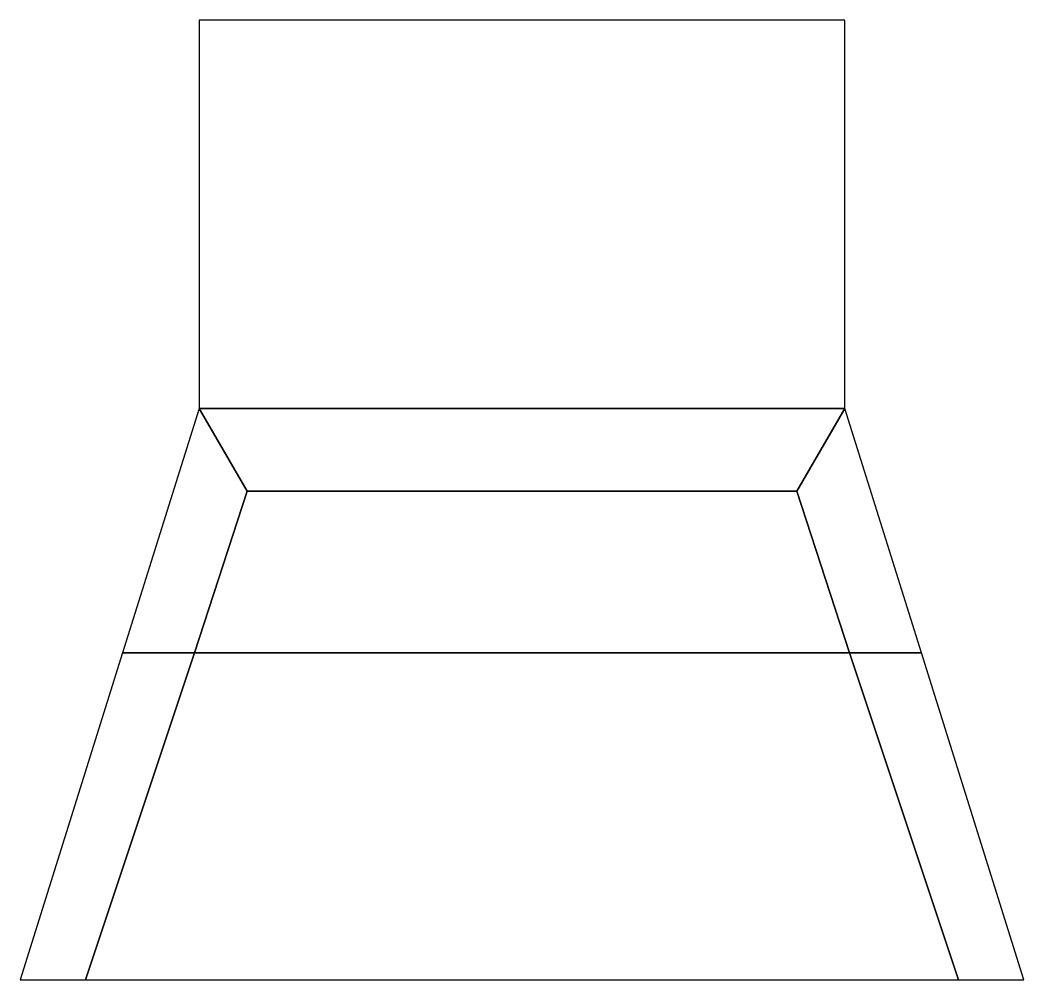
# Model space of a CAD drawing. Extents: x -1.15 to 1.15, y -3.07 to 2.54.
# Drawn here: x -1.15 to 1.15, y 0.34 to 2.54 of the extents above.
import ezdxf

# ---------------------------------------------------------------- set-up
doc = ezdxf.new("R2010")
doc.units = 0
doc.layers.add('CRANE_SUPERSTRUCTURE', color=4, linetype='CONTINUOUS')

msp = doc.modelspace()

# ---------------------------------------------------------------- linework, layer by layer
at = {"layer": 'CRANE_SUPERSTRUCTURE'}
for points in [[(0.74, 1.65, 1.35), (0.74, 2.54, 1.25), (-0.74, 2.54, 1.25), (-0.74, 1.65, 1.35)], [(-0.74, 1.65, 1.35), (-0.9153, 1.09, 1.3158), (-0.75, 1.09, 1.67), (-0.63, 1.46, 1.76)], [(0.63, 1.46, 1.76), (0.74, 1.65, 1.35), (-0.74, 1.65, 1.35), (-0.63, 1.46, 1.76)], [(0.75, 1.09, 1.67), (0.9153, 1.09, 1.3158), (0.74, 1.65, 1.35), (0.63, 1.46, 1.76)], [(-0.63, 1.46, 1.76), (-0.75, 1.09, 1.76), (0.75, 1.09, 1.76), (0.63, 1.46, 1.76)], [(-0.63, 1.46, 1.76), (-0.75, 1.09, 1.67), (-0.75, 1.09, 1.76), (-0.63, 1.46, 1.76)], [(0.75, 1.09, 1.76), (0.75, 1.09, 1.67), (0.63, 1.46, 1.76)], [(-0.9153, 1.09, 1.3158), (-1.15, 0.34, 1.27), (-1, 0.34, 1.67), (-0.75, 1.09, 1.67)], [(-0.75, 1.09, 1.67), (-1, 0.34, 1.67), (1, 0.34, 1.67), (0.75, 1.09, 1.67)], [(-0.75, 1.09, 1.76), (-0.75, 1.09, 1.67), (0.75, 1.09, 1.67), (0.75, 1.09, 1.76)], [(1, 0.34, 1.67), (1.15, 0.34, 1.27), (0.9153, 1.09, 1.3158), (0.75, 1.09, 1.67)]]:
    msp.add_3dface(points, dxfattribs=at)

doc.saveas('drawing.dxf')
